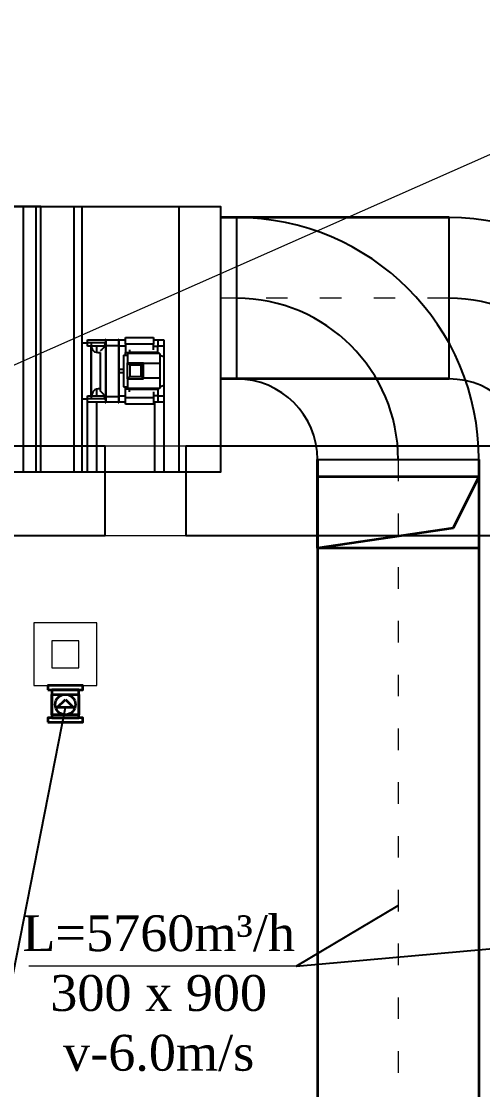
# Model space of a CAD drawing. Header units: inches. Extents: x 23 to 100097, y 11 to 104145.
# Drawn here: x 46317 to 48888, y 30382 to 36342 of the extents above; entities that cross this region are included whole.
import ezdxf

# ---------------------------------------------------------------- set-up
doc = ezdxf.new("R2010")
doc.units = ezdxf.units.IN
doc.header["$MEASUREMENT"] = 0
doc.linetypes.add('ACAD_ISO03W100', pattern=[30, 12, -18])
for name, color, linetype, lineweight in [('Divar', 7, 'Continuous', 25), ('ol4uler', 7, 'Continuous', 15), ('SL3', 10, 'Continuous', 20)]:
    doc.layers.add(name, color=color, linetype=linetype, lineweight=lineweight)
for name, color, linetype in [('SYSTEMAIR1', 7, 'Continuous'), ('TEKST', 7, 'Continuous'), ('VRV MUSA', 5, 'Continuous')]:
    doc.layers.add(name, color=color, linetype=linetype)
doc.styles.add('Times Latin', font='')
doc.styles.get('Times Latin').set_extended_font_data('Times Latin')

# ---------------------------------------------------------------- blocks, each defined once
blk = doc.blocks.new('adadadadad')
blk.add_lwpolyline([(167725, -85512.5), (167725, -84030.5), (165343, -84030.5)])
at = {"layer": 'Divar'}
blk.add_lwpolyline([(165343, -85512.5), (165343, -84030.5), (168725, -84030.5), (168725, -85512.5)], close=True, dxfattribs=at)
at = {"layer": 'SYSTEMAIR1', "linetype": 'Continuous'}
for p, q in [((167628.2, -85512.5, 0), (167628.2, -84030.5, 0)), ((167628.2, -85512.5, 0), (167628.2, -84030.5, 0)), ((167697.5, -84030.5, 0), (167697.5, -85512.5, 0)), ((167697.5, -84030.5, 0), (167697.5, -85512.5, 0)), ((167725.1, -85512.5, 0), (167725.1, -84066)), ((167725.1, -85512.5, 0), (167725.1, -84066)), ((167984.9, -84809.4, 0), (167984.9, -84773.8, 0)), ((168004.8, -84791.6, 0), (168004.8, -84791.6, 0)), ((168004.8, -84791.6, 0), (168004.8, -84791.8, 0)), ((168004.8, -84791.8, 0), (168004.8, -84792, 0)), ((168004.8, -84792, 0), (168004.8, -84792.4, 0)), ((168004.8, -84792.4, 0), (168004.8, -84792.8, 0)), ((168004.8, -84792.8, 0), (168004.8, -84793.4, 0)), ((168004.8, -84793.4, 0), (168004.8, -84794, 0)), ((168004.8, -84794, 0), (168004.8, -84794.7, 0)), ((168004.8, -84794.7, 0), (168004.8, -84795.5, 0)), ((168004.8, -84795.5, 0), (168004.8, -84796.3, 0)), ((168004.8, -84796.3, 0), (168004.8, -84797.3, 0)), ((168004.8, -84797.3, 0), (168004.8, -84798.2, 0)), ((168004.8, -84798.2, 0), (168004.8, -84799.3, 0)), ((168004.8, -84799.3, 0), (168004.8, -84800.4, 0)), ((168004.8, -84800.4, 0), (168004.8, -84801.5, 0)), ((168004.8, -84801.5, 0), (168004.8, -84802.6, 0)), ((168084.7, -84770.2, 0), (168084.7, -84770.9, 0)), ((168084.7, -84770.9, 0), (168084.7, -84773, 0)), ((168084.7, -84773, 0), (168084.7, -84776.3, 0)), ((168084.7, -84776.3, 0), (168084.7, -84781, 0)), ((168084.7, -84781, 0), (168084.7, -84786.9, 0)), ((168084.7, -84786.9, 0), (168084.7, -84794.1, 0)), ((168084.7, -84794.1, 0), (168084.7, -84802.4, 0)), ((168087.4, -84770.2, 0), (168087.4, -84770.9, 0)), ((168087.4, -84770.9, 0), (168087.4, -84773, 0)), ((168087.4, -84773, 0), (168087.4, -84776.3, 0)), ((168087.4, -84776.3, 0), (168087.4, -84781, 0)), ((168087.4, -84781, 0), (168087.4, -84786.9, 0)), ((168087.4, -84786.9, 0), (168087.4, -84794.1, 0)), ((168087.4, -84794.1, 0), (168087.4, -84802.4, 0)), ((168157, -84770.2, 0), (168157, -84770.9, 0)), ((168157, -84770.9, 0), (168157, -84773, 0)), ((168157, -84773, 0), (168157, -84776.3, 0)), ((168157, -84776.3, 0), (168157, -84781, 0)), ((168157, -84781, 0), (168157, -84786.9, 0)), ((168157, -84786.9, 0), (168157, -84794.1, 0)), ((168157, -84794.1, 0), (168157, -84802.4, 0)), ((168159.6, -84770.2, 0), (168159.6, -84770.9, 0)), ((168159.6, -84770.9, 0), (168159.6, -84773, 0)), ((168159.6, -84773, 0), (168159.6, -84776.3, 0)), ((168159.6, -84776.3, 0), (168159.6, -84781, 0)), ((168159.6, -84781, 0), (168159.6, -84786.9, 0)), ((168159.6, -84786.9, 0), (168159.6, -84794.1, 0)), ((168159.6, -84794.1, 0), (168159.6, -84802.4, 0)), ((168195.9, -84761.8, 0), (168353.2, -84761.8, 0)), ((168195.9, -84799.1, 0), (168195.9, -84761.8, 0)), ((168353.2, -84799.1, 0), (168195.9, -84799.1, 0)), ((168353.2, -84761.8, 0), (168353.2, -84799.1, 0)), ((168353.2, -84773.8, 0), (168375.7, -84773.8, 0)), ((168375.7, -84773.8, 0), (168409.4, -84773.8, 0)), ((168375.7, -84773.8, 0), (168375.7, -84811.1, 0)), ((168409.4, -84773.8, 0), (168409.4, -84809.4, 0)), ((168004.8, -84809.4, 0), (167984.9, -84809.4, 0)), ((168004.8, -84802.6, 0), (168004.8, -84803.8, 0)), ((168004.8, -84803.8, 0), (168004.8, -84804.9, 0)), ((168004.8, -84806.3, 0), (168004.8, -84805.8, 0)), ((168004.8, -84808, 0), (168004.8, -84806.3, 0)), ((168004.8, -84810.7, 0), (168004.8, -84808, 0)), ((168004.8, -84814.4, 0), (168004.8, -84810.7, 0)), ((168004.8, -84819.1, 0), (168004.8, -84814.4, 0)), ((168004.8, -84824.9, 0), (168004.8, -84819.1, 0)), ((168004.8, -84831.5, 0), (168004.8, -84824.9, 0)), ((168004.8, -84839.1, 0), (168004.8, -84831.5, 0)), ((168004.8, -84847.5, 0), (168004.8, -84839.1, 0)), ((168004.8, -84856.6, 0), (168004.8, -84847.5, 0)), ((168004.8, -84866.5, 0), (168004.8, -84856.6, 0)), ((168084.7, -84802.4, 0), (168084.7, -84811.8, 0)), ((168084.7, -84811.8, 0), (168084.7, -84822.3, 0)), ((168084.7, -84822.3, 0), (168084.7, -84833.8, 0)), ((168084.7, -84833.8, 0), (168084.7, -84846.1, 0)), ((168084.7, -84846.1, 0), (168084.7, -84859.1, 0)), ((168084.7, -84859.1, 0), (168084.7, -84872.9, 0)), ((168087.4, -84802.4, 0), (168087.4, -84811.8, 0)), ((168087.4, -84805.8, 0), (168087.4, -84806.3, 0)), ((168087.4, -84806.3, 0), (168087.4, -84808, 0)), ((168087.4, -84808, 0), (168087.4, -84810.7, 0)), ((168087.4, -84810.7, 0), (168087.4, -84814.4, 0)), ((168087.4, -84811.8, 0), (168087.4, -84822.3, 0)), ((168087.4, -84814.4, 0), (168087.4, -84819.1, 0)), ((168087.4, -84819.1, 0), (168087.4, -84824.9, 0)), ((168087.4, -84822.3, 0), (168087.4, -84833.8, 0)), ((168087.4, -84824.9, 0), (168087.4, -84831.5, 0)), ((168087.4, -84831.5, 0), (168087.4, -84839.1, 0)), ((168087.4, -84833.8, 0), (168087.4, -84846.1, 0)), ((168087.4, -84839.1, 0), (168087.4, -84847.5, 0)), ((168087.4, -84846.1, 0), (168087.4, -84859.1, 0)), ((168087.4, -84847.5, 0), (168087.4, -84856.6, 0)), ((168087.4, -84856.6, 0), (168087.4, -84866.5, 0)), ((168087.4, -84859.1, 0), (168087.4, -84872.9, 0)), ((168157, -84802.4, 0), (168157, -84811.8, 0)), ((168157, -84805.8, 0), (168157, -84806.3, 0)), ((168157, -84806.3, 0), (168157, -84808, 0)), ((168157, -84808, 0), (168157, -84810.7, 0)), ((168157, -84810.7, 0), (168157, -84814.4, 0)), ((168157, -84811.8, 0), (168157, -84822.3, 0)), ((168157, -84814.4, 0), (168157, -84819.1, 0)), ((168157, -84819.1, 0), (168157, -84824.9, 0)), ((168157, -84822.3, 0), (168157, -84833.8, 0)), ((168157, -84824.9, 0), (168157, -84831.5, 0)), ((168157, -84831.5, 0), (168157, -84839.1, 0)), ((168157, -84833.8, 0), (168157, -84846.1, 0)), ((168157, -84839.1, 0), (168157, -84847.5, 0)), ((168157, -84846.1, 0), (168157, -84859.1, 0)), ((168157, -84847.5, 0), (168157, -84856.6, 0)), ((168157, -84856.6, 0), (168157, -84866.5, 0)), ((168157, -84859.1, 0), (168157, -84872.9, 0)), ((168159.6, -84802.4, 0), (168159.6, -84811.8, 0)), ((168159.6, -84811.8, 0), (168159.6, -84822.3, 0)), ((168159.6, -84822.3, 0), (168159.6, -84833.8, 0)), ((168159.6, -84833.8, 0), (168159.6, -84846.1, 0)), ((168159.6, -84846.1, 0), (168159.6, -84859.1, 0)), ((168159.6, -84859.1, 0), (168159.6, -84872.9, 0)), ((168184.6, -84859.8, 0), (168184.6, -84860.2, 0)), ((168184.6, -84860.2, 0), (168184.6, -84861.2, 0)), ((168184.6, -84861.2, 0), (168184.6, -84862.9, 0)), ((168218.3, -84843.5, 0), (168375.7, -84843.5, 0)), ((168375.7, -84811.1, 0), (168353.2, -84811.1, 0)), ((168409.4, -84809.4, 0), (168375.7, -84809.4, 0)), ((168375.7, -84843.5, 0), (168375.7, -84850.3, 0)), ((168386.9, -84850.3, 0), (168386.9, -84907.5, 0)), ((168004.8, -84876.9, 0), (168004.8, -84866.5, 0)), ((168004.8, -84887.9, 0), (168004.8, -84876.9, 0)), ((168004.8, -84899.4, 0), (168004.8, -84887.9, 0)), ((168004.8, -84911.2, 0), (168004.8, -84899.4, 0)), ((168004.8, -84923.3, 0), (168004.8, -84911.2, 0)), ((168084.7, -84872.9, 0), (168084.7, -84887.2, 0)), ((168084.7, -84887.2, 0), (168084.7, -84902, 0)), ((168084.7, -84902, 0), (168084.7, -84917.2, 0)), ((168084.7, -84917.2, 0), (168084.7, -84932.5, 0)), ((168087.4, -84866.5, 0), (168087.4, -84876.9, 0)), ((168087.4, -84872.9, 0), (168087.4, -84887.2, 0)), ((168087.4, -84876.9, 0), (168087.4, -84887.9, 0)), ((168087.4, -84887.2, 0), (168087.4, -84902, 0)), ((168087.4, -84887.9, 0), (168087.4, -84899.4, 0)), ((168087.4, -84899.4, 0), (168087.4, -84911.2, 0)), ((168087.4, -84902, 0), (168087.4, -84917.2, 0)), ((168087.4, -84911.2, 0), (168087.4, -84923.3, 0)), ((168087.4, -84917.2, 0), (168087.4, -84932.5, 0)), ((168157, -84866.5, 0), (168157, -84876.9, 0)), ((168157, -84872.9, 0), (168157, -84887.2, 0)), ((168157, -84876.9, 0), (168157, -84887.9, 0)), ((168157, -84887.2, 0), (168157, -84902, 0)), ((168157, -84887.9, 0), (168157, -84899.4, 0)), ((168157, -84899.4, 0), (168157, -84911.2, 0)), ((168157, -84902, 0), (168157, -84917.2, 0)), ((168157, -84911.2, 0), (168157, -84923.3, 0)), ((168157, -84917.2, 0), (168157, -84932.5, 0)), ((168159.6, -84872.9, 0), (168159.6, -84887.2, 0)), ((168159.6, -84887.2, 0), (168159.6, -84902, 0)), ((168159.6, -84902, 0), (168159.6, -84917.2, 0)), ((168159.6, -84917.2, 0), (168159.6, -84932.5, 0)), ((168184.6, -84862.9, 0), (168184.6, -84865.2, 0)), ((168184.6, -84865.2, 0), (168184.6, -84868.1, 0)), ((168184.6, -84868.1, 0), (168184.6, -84871.7, 0)), ((168184.6, -84871.7, 0), (168184.6, -84875.8, 0)), ((168184.6, -84875.8, 0), (168184.6, -84880.5, 0)), ((168184.6, -84880.5, 0), (168184.6, -84885.7, 0)), ((168184.6, -84885.7, 0), (168184.6, -84891.3, 0)), ((168184.6, -84891.3, 0), (168184.6, -84897.4, 0)), ((168184.6, -84897.4, 0), (168184.6, -84903.9, 0)), ((168184.6, -84903.9, 0), (168184.6, -84910.8, 0)), ((168184.6, -84910.8, 0), (168184.6, -84917.9, 0)), ((168184.6, -84917.9, 0), (168184.6, -84925.2, 0)), ((168207.1, -84993, 0), (168207.1, -84903.1, 0)), ((168207.1, -84903.1, 0), (168220.4, -84916.4, 0)), ((168220.4, -84916.4, 0), (168220.4, -84979.7, 0)), ((168283.7, -84916.4, 0), (168220.4, -84916.4, 0)), ((168220.4, -84916.4, 0), (168220.4, -84979.7, 0)), ((168297, -84903.1, 0), (168283.7, -84916.4, 0)), ((168283.7, -84916.4, 0), (168283.7, -84979.7, 0)), ((168283.7, -84979.7, 0), (168283.7, -84916.4, 0)), ((168297, -84993, 0), (168297, -84903.1, 0)), ((168386.9, -84907.5, 0), (168386.9, -84988.5, 0)), ((168409.4, -84868.4, 0), (168409.4, -84868.7, 0)), ((168409.4, -84868.7, 0), (168409.4, -84869.6, 0)), ((168409.4, -84869.6, 0), (168409.4, -84871.1, 0)), ((168409.4, -84871.1, 0), (168409.4, -84873.2, 0)), ((168409.4, -84873.2, 0), (168409.4, -84875.8, 0)), ((168409.4, -84875.8, 0), (168409.4, -84879, 0)), ((168409.4, -84879, 0), (168409.4, -84882.8, 0)), ((168409.4, -84882.8, 0), (168409.4, -84887, 0)), ((168409.4, -84887, 0), (168409.4, -84891.7, 0)), ((168409.4, -84891.7, 0), (168409.4, -84896.8, 0)), ((168409.4, -84896.8, 0), (168409.4, -84902.3, 0)), ((168409.4, -84902.3, 0), (168409.4, -84908.2, 0)), ((168409.4, -84908.2, 0), (168409.4, -84914.4, 0)), ((168409.4, -84914.4, 0), (168409.4, -84920.8, 0)), ((168409.4, -84920.8, 0), (168409.4, -84927.4, 0)), ((168004.8, -84935.6, 0), (168004.8, -84923.3, 0)), ((168004.8, -84948, 0), (168004.8, -84935.6, 0)), ((168004.8, -84960.4, 0), (168004.8, -84948, 0)), ((168004.8, -84972.7, 0), (168004.8, -84960.4, 0)), ((168004.8, -84984.8, 0), (168004.8, -84972.7, 0)), ((168084.7, -84932.5, 0), (168084.7, -84948, 0)), ((168084.7, -84948, 0), (168084.7, -84963.5, 0)), ((168084.7, -84963.5, 0), (168084.7, -84978.9, 0)), ((168084.7, -84978.9, 0), (168084.7, -84994, 0)), ((168087.4, -84923.3, 0), (168087.4, -84935.6, 0)), ((168087.4, -84932.5, 0), (168087.4, -84948, 0)), ((168087.4, -84935.6, 0), (168087.4, -84948, 0)), ((168087.4, -84948, 0), (168087.4, -84960.4, 0)), ((168087.4, -84948, 0), (168087.4, -84963.5, 0)), ((168087.4, -84960.4, 0), (168087.4, -84972.7, 0)), ((168087.4, -84963.5, 0), (168087.4, -84978.9, 0)), ((168087.4, -84972.7, 0), (168087.4, -84984.8, 0)), ((168087.4, -84978.9, 0), (168087.4, -84994, 0)), ((168157, -84923.3, 0), (168157, -84935.6, 0)), ((168157, -84932.5, 0), (168157, -84948, 0)), ((168157, -84935.6, 0), (168157, -84948, 0)), ((168157, -84948, 0), (168157, -84963.5, 0)), ((168157, -84948, 0), (168157, -84960.4, 0)), ((168157, -84960.4, 0), (168157, -84972.7, 0)), ((168157, -84963.5, 0), (168157, -84978.9, 0)), ((168157, -84972.7, 0), (168157, -84984.8, 0)), ((168157, -84978.9, 0), (168157, -84994, 0)), ((168159.6, -84932.5, 0), (168159.6, -84948, 0)), ((168159.6, -84939.2, 0), (168159.6, -84939.2, 0)), ((168159.6, -84939.2, 0), (168159.6, -84939.3, 0)), ((168159.6, -84939.3, 0), (168159.6, -84939.5, 0)), ((168159.6, -84939.5, 0), (168159.6, -84939.7, 0)), ((168159.6, -84939.7, 0), (168159.6, -84940, 0)), ((168159.6, -84940, 0), (168159.6, -84940.4, 0)), ((168159.6, -84940.4, 0), (168159.6, -84940.8, 0)), ((168159.6, -84940.8, 0), (168159.6, -84941.3, 0)), ((168159.6, -84941.3, 0), (168159.6, -84941.8, 0)), ((168159.6, -84941.8, 0), (168159.6, -84942.4, 0)), ((168159.6, -84942.4, 0), (168159.6, -84943, 0)), ((168159.6, -84943, 0), (168159.6, -84943.6, 0)), ((168159.6, -84943.6, 0), (168159.6, -84944.3, 0)), ((168159.6, -84944.3, 0), (168159.6, -84945, 0)), ((168159.6, -84945, 0), (168159.6, -84945.7, 0)), ((168159.6, -84945.7, 0), (168159.6, -84946.5, 0)), ((168159.6, -84946.5, 0), (168159.6, -84947.3, 0)), ((168159.6, -84947.3, 0), (168159.6, -84948, 0)), ((168159.6, -84948, 0), (168159.6, -84948.8, 0)), ((168159.6, -84948, 0), (168159.6, -84963.5, 0)), ((168159.6, -84948.8, 0), (168159.6, -84949.6, 0)), ((168159.6, -84949.6, 0), (168159.6, -84950.3, 0)), ((168159.6, -84950.3, 0), (168159.6, -84951, 0)), ((168159.6, -84951, 0), (168159.6, -84951.8, 0)), ((168159.6, -84951.8, 0), (168159.6, -84952.4, 0)), ((168159.6, -84952.4, 0), (168159.6, -84953.1, 0)), ((168159.6, -84953.1, 0), (168159.6, -84953.7, 0)), ((168159.6, -84953.7, 0), (168159.6, -84954.3, 0)), ((168159.6, -84954.3, 0), (168159.6, -84954.8, 0)), ((168159.6, -84954.8, 0), (168159.6, -84955.2, 0)), ((168159.6, -84955.2, 0), (168159.6, -84955.7, 0)), ((168159.6, -84955.7, 0), (168159.6, -84956, 0)), ((168159.6, -84956, 0), (168159.6, -84956.3, 0)), ((168159.6, -84956.3, 0), (168159.6, -84956.5, 0)), ((168159.6, -84956.5, 0), (168159.6, -84956.7, 0)), ((168159.6, -84956.7, 0), (168159.6, -84956.8, 0)), ((168159.6, -84956.8, 0), (168159.6, -84956.8, 0)), ((168159.6, -84963.5, 0), (168159.6, -84978.9, 0)), ((168159.6, -84978.9, 0), (168159.6, -84994, 0)), ((168184.6, -84925.2, 0), (168184.6, -84932.7, 0)), ((168184.6, -84932.7, 0), (168184.6, -84940.3, 0)), ((168184.6, -84939.2, 0), (168184.6, -84939.2, 0)), ((168184.6, -84939.2, 0), (168184.6, -84939.3, 0)), ((168184.6, -84939.3, 0), (168184.6, -84939.5, 0)), ((168184.6, -84939.5, 0), (168184.6, -84939.7, 0)), ((168184.6, -84939.7, 0), (168184.6, -84940, 0)), ((168184.6, -84940, 0), (168184.6, -84940.4, 0)), ((168184.6, -84940.3, 0), (168184.6, -84948, 0)), ((168184.6, -84940.4, 0), (168184.6, -84940.8, 0)), ((168184.6, -84940.8, 0), (168184.6, -84941.3, 0)), ((168184.6, -84941.3, 0), (168184.6, -84941.8, 0)), ((168184.6, -84941.8, 0), (168184.6, -84942.4, 0)), ((168184.6, -84942.4, 0), (168184.6, -84943, 0)), ((168184.6, -84943, 0), (168184.6, -84943.6, 0)), ((168184.6, -84943.6, 0), (168184.6, -84944.3, 0)), ((168184.6, -84944.3, 0), (168184.6, -84945, 0)), ((168184.6, -84945, 0), (168184.6, -84945.7, 0)), ((168184.6, -84945.7, 0), (168184.6, -84946.5, 0)), ((168184.6, -84946.5, 0), (168184.6, -84947.3, 0)), ((168184.6, -84947.3, 0), (168184.6, -84948, 0)), ((168184.6, -84948, 0), (168184.6, -84955.7, 0)), ((168184.6, -84948, 0), (168184.6, -84948.8, 0)), ((168184.6, -84948.8, 0), (168184.6, -84949.6, 0)), ((168184.6, -84949.6, 0), (168184.6, -84950.3, 0)), ((168184.6, -84950.3, 0), (168184.6, -84951, 0)), ((168184.6, -84951, 0), (168184.6, -84951.8, 0)), ((168184.6, -84951.8, 0), (168184.6, -84952.4, 0)), ((168184.6, -84952.4, 0), (168184.6, -84953.1, 0)), ((168184.6, -84953.1, 0), (168184.6, -84953.7, 0)), ((168184.6, -84953.7, 0), (168184.6, -84954.3, 0)), ((168184.6, -84954.3, 0), (168184.6, -84954.8, 0)), ((168184.6, -84954.8, 0), (168184.6, -84955.2, 0)), ((168184.6, -84955.2, 0), (168184.6, -84955.7, 0)), ((168184.6, -84955.7, 0), (168184.6, -84963.3, 0)), ((168184.6, -84955.7, 0), (168184.6, -84956, 0)), ((168184.6, -84956, 0), (168184.6, -84956.3, 0)), ((168184.6, -84956.3, 0), (168184.6, -84956.5, 0)), ((168184.6, -84956.5, 0), (168184.6, -84956.7, 0)), ((168184.6, -84956.7, 0), (168184.6, -84956.8, 0)), ((168184.6, -84956.8, 0), (168184.6, -84956.8, 0)), ((168184.6, -84963.3, 0), (168184.6, -84970.8, 0)), ((168184.6, -84970.8, 0), (168184.6, -84978.2, 0)), ((168184.6, -84978.2, 0), (168184.6, -84985.3, 0)), ((168220.4, -84979.7, 0), (168207.1, -84993, 0)), ((168220.4, -84979.7, 0), (168283.7, -84979.7, 0)), ((168283.7, -84979.7, 0), (168297, -84993, 0)), ((168409.4, -84927.4, 0), (168409.4, -84934.2, 0)), ((168409.4, -84934.2, 0), (168409.4, -84941.1, 0)), ((168409.4, -84941.1, 0), (168409.4, -84948, 0)), ((168409.4, -84948, 0), (168409.4, -84955, 0)), ((168409.4, -84955, 0), (168409.4, -84961.9, 0)), ((168409.4, -84961.9, 0), (168409.4, -84968.6, 0)), ((168409.4, -84968.6, 0), (168409.4, -84975.3, 0)), ((168409.4, -84975.3, 0), (168409.4, -84981.7, 0)), ((168004.8, -84996.7, 0), (168004.8, -84984.8, 0)), ((168004.8, -85008.1, 0), (168004.8, -84996.7, 0)), ((168004.8, -85019.1, 0), (168004.8, -85008.1, 0)), ((168004.8, -85029.6, 0), (168004.8, -85019.1, 0)), ((168004.8, -85039.4, 0), (168004.8, -85029.6, 0)), ((168004.8, -85048.6, 0), (168004.8, -85039.4, 0)), ((168084.7, -84994, 0), (168084.7, -85008.8, 0)), ((168084.7, -85008.8, 0), (168084.7, -85023.2, 0)), ((168084.7, -85023.2, 0), (168084.7, -85036.9, 0)), ((168084.7, -85036.9, 0), (168084.7, -85050, 0)), ((168087.4, -84984.8, 0), (168087.4, -84996.7, 0)), ((168087.4, -84994, 0), (168087.4, -85008.8, 0)), ((168087.4, -84996.7, 0), (168087.4, -85008.1, 0)), ((168087.4, -85008.1, 0), (168087.4, -85019.1, 0)), ((168087.4, -85008.8, 0), (168087.4, -85023.2, 0)), ((168087.4, -85019.1, 0), (168087.4, -85029.6, 0)), ((168087.4, -85023.2, 0), (168087.4, -85036.9, 0)), ((168087.4, -85029.6, 0), (168087.4, -85039.4, 0)), ((168087.4, -85036.9, 0), (168087.4, -85050, 0)), ((168087.4, -85039.4, 0), (168087.4, -85048.6, 0)), ((168157, -84984.8, 0), (168157, -84996.7, 0)), ((168157, -84994, 0), (168157, -85008.8, 0)), ((168157, -84996.7, 0), (168157, -85008.1, 0)), ((168157, -85008.1, 0), (168157, -85019.1, 0)), ((168157, -85008.8, 0), (168157, -85023.2, 0)), ((168157, -85019.1, 0), (168157, -85029.6, 0)), ((168157, -85023.2, 0), (168157, -85036.9, 0)), ((168157, -85029.6, 0), (168157, -85039.4, 0)), ((168157, -85036.9, 0), (168157, -85050, 0)), ((168157, -85039.4, 0), (168157, -85048.6, 0)), ((168159.6, -84994, 0), (168159.6, -85008.8, 0)), ((168159.6, -85008.8, 0), (168159.6, -85023.2, 0)), ((168159.6, -85023.2, 0), (168159.6, -85036.9, 0)), ((168159.6, -85036.9, 0), (168159.6, -85050, 0)), ((168184.6, -84985.3, 0), (168184.6, -84992.1, 0)), ((168184.6, -84992.1, 0), (168184.6, -84998.6, 0)), ((168184.6, -84998.6, 0), (168184.6, -85004.7, 0)), ((168184.6, -85004.7, 0), (168184.6, -85010.4, 0)), ((168184.6, -85010.4, 0), (168184.6, -85015.6, 0)), ((168184.6, -85015.6, 0), (168184.6, -85020.3, 0)), ((168184.6, -85020.3, 0), (168184.6, -85024.4, 0)), ((168184.6, -85024.4, 0), (168184.6, -85027.9, 0)), ((168184.6, -85027.9, 0), (168184.6, -85030.9, 0)), ((168184.6, -85030.9, 0), (168184.6, -85033.2, 0)), ((168184.6, -85033.2, 0), (168184.6, -85034.9, 0)), ((168184.6, -85034.9, 0), (168184.6, -85035.9, 0)), ((168184.6, -85035.9, 0), (168184.6, -85036.2, 0)), ((168195.9, -85050.4, 0), (168195.9, -85036.2, 0)), ((168235.7, -84993.1, 0), (168235.7, -84993.1, 0)), ((168235.7, -84993.1, 0), (168235.8, -84993.1, 0)), ((168235.8, -84993.1, 0), (168236, -84993.1, 0)), ((168236, -84993.1, 0), (168236.2, -84993.1, 0)), ((168236.2, -84993.1, 0), (168236.4, -84993.1, 0)), ((168236.4, -84993.1, 0), (168236.8, -84993.1, 0)), ((168236.8, -84993.1, 0), (168237.1, -84993.1, 0)), ((168237.1, -84993.1, 0), (168237.6, -84993.1, 0)), ((168237.6, -84993.1, 0), (168238, -84993.1, 0)), ((168238, -84993.1, 0), (168238.5, -84993.1, 0)), ((168238.5, -84993.1, 0), (168239.1, -84993.1, 0)), ((168239.1, -84993.1, 0), (168239.7, -84993.1, 0)), ((168239.7, -84993.1, 0), (168240.3, -84993.1, 0)), ((168240.3, -84993.1, 0), (168240.9, -84993.1, 0)), ((168240.9, -84993.1, 0), (168241.6, -84993.1, 0)), ((168241.6, -84993.1, 0), (168242.3, -84993.1, 0)), ((168242.3, -84993.1, 0), (168243, -84993.1, 0)), ((168243, -84993.1, 0), (168243.7, -84993.1, 0)), ((168243.7, -84993.1, 0), (168244.4, -84993.1, 0)), ((168244.4, -84993.1, 0), (168245.1, -84993.1, 0)), ((168245.1, -84993.1, 0), (168245.8, -84993.1, 0)), ((168245.8, -84993.1, 0), (168246.4, -84993.1, 0)), ((168246.4, -84993.1, 0), (168247.1, -84993.1, 0)), ((168247.1, -84993.1, 0), (168247.7, -84993.1, 0)), ((168247.7, -84993.1, 0), (168248.3, -84993.1, 0)), ((168248.3, -84993.1, 0), (168248.8, -84993.1, 0)), ((168248.8, -84993.1, 0), (168249.3, -84993.1, 0)), ((168249.3, -84993.1, 0), (168249.8, -84993.1, 0)), ((168249.8, -84993.1, 0), (168250.2, -84993.1, 0)), ((168250.2, -84993.1, 0), (168250.6, -84993.1, 0)), ((168250.6, -84993.1, 0), (168250.9, -84993.1, 0)), ((168250.9, -84993.1, 0), (168251.2, -84993.1, 0)), ((168251.2, -84993.1, 0), (168251.4, -84993.1, 0)), ((168251.4, -84993.1, 0), (168251.6, -84993.1, 0)), ((168251.6, -84993.1, 0), (168251.7, -84993.1, 0)), ((168251.7, -84993.1, 0), (168251.7, -84993.1, 0)), ((168255.2, -84993.1, 0), (168255.3, -84993.1, 0)), ((168255.3, -84993.1, 0), (168255.4, -84993.1, 0)), ((168255.4, -84993.1, 0), (168255.6, -84993.1, 0)), ((168255.6, -84993.1, 0), (168255.9, -84993.1, 0)), ((168255.9, -84993.1, 0), (168256.2, -84993.1, 0)), ((168256.2, -84993.1, 0), (168256.7, -84993.1, 0)), ((168256.7, -84993.1, 0), (168257.2, -84993.1, 0)), ((168257.2, -84993.1, 0), (168257.7, -84993.1, 0)), ((168257.7, -84993.1, 0), (168258.4, -84993.1, 0)), ((168258.4, -84993.1, 0), (168259.1, -84993.1, 0)), ((168259.1, -84993.1, 0), (168259.8, -84993.1, 0)), ((168259.8, -84993.1, 0), (168260.6, -84993.1, 0)), ((168260.6, -84993.1, 0), (168261.4, -84993.1, 0)), ((168261.4, -84993.1, 0), (168262.3, -84993.1, 0)), ((168262.3, -84993.1, 0), (168263.1, -84993.1, 0)), ((168263.1, -84993.1, 0), (168264.1, -84993.1, 0)), ((168264.1, -84993.1, 0), (168265, -84993.1, 0)), ((168265, -84993.1, 0), (168265.9, -84993.1, 0)), ((168265.9, -84993.1, 0), (168266.8, -84993.1, 0)), ((168266.8, -84993.1, 0), (168267.8, -84993.1, 0)), ((168267.8, -84993.1, 0), (168268.7, -84993.1, 0)), ((168268.7, -84993.1, 0), (168269.6, -84993.1, 0)), ((168269.6, -84993.1, 0), (168270.4, -84993.1, 0)), ((168270.4, -84993.1, 0), (168271.2, -84993.1, 0)), ((168271.2, -84993.1, 0), (168272, -84993.1, 0)), ((168272, -84993.1, 0), (168272.8, -84993.1, 0)), ((168272.8, -84993.1, 0), (168273.4, -84993.1, 0)), ((168273.4, -84993.1, 0), (168274.1, -84993.1, 0)), ((168274.1, -84993.1, 0), (168274.6, -84993.1, 0)), ((168274.6, -84993.1, 0), (168275.1, -84993.1, 0)), ((168275.1, -84993.1, 0), (168275.6, -84993.1, 0)), ((168275.6, -84993.1, 0), (168275.9, -84993.1, 0)), ((168275.9, -84993.1, 0), (168276.2, -84993.1, 0)), ((168276.2, -84993.1, 0), (168276.4, -84993.1, 0)), ((168276.4, -84993.1, 0), (168276.5, -84993.1, 0)), ((168276.5, -84993.1, 0), (168276.6, -84993.1, 0)), ((168386.9, -84988.5, 0), (168386.9, -85045.8, 0)), ((168409.4, -84981.7, 0), (168409.4, -84987.8, 0)), ((168409.4, -84987.8, 0), (168409.4, -84993.7, 0)), ((168409.4, -84993.7, 0), (168409.4, -84999.2, 0)), ((168409.4, -84999.2, 0), (168409.4, -85004.3, 0)), ((168409.4, -85004.3, 0), (168409.4, -85009, 0)), ((168409.4, -85009, 0), (168409.4, -85013.3, 0)), ((168409.4, -85013.3, 0), (168409.4, -85017, 0)), ((168409.4, -85017, 0), (168409.4, -85020.2, 0)), ((168409.4, -85020.2, 0), (168409.4, -85022.9, 0)), ((168409.4, -85022.9, 0), (168409.4, -85025, 0)), ((168409.4, -85025, 0), (168409.4, -85026.5, 0)), ((168409.4, -85026.5, 0), (168409.4, -85027.4, 0)), ((168409.4, -85027.4, 0), (168409.4, -85027.7, 0)), ((167984.9, -85122.2, 0), (167984.9, -85086.7, 0)), ((168004.8, -85057, 0), (168004.8, -85048.6, 0)), ((168004.8, -85064.5, 0), (168004.8, -85057, 0)), ((168004.8, -85071.2, 0), (168004.8, -85064.5, 0)), ((168004.8, -85076.9, 0), (168004.8, -85071.2, 0)), ((168004.8, -85081.7, 0), (168004.8, -85076.9, 0)), ((168004.8, -85085.4, 0), (168004.8, -85081.7, 0)), ((168004.8, -85088.1, 0), (168004.8, -85085.4, 0)), ((168004.8, -85089.7, 0), (168004.8, -85088.1, 0)), ((168004.8, -85090.2, 0), (168004.8, -85089.7, 0)), ((168004.8, -85091.1, 0), (168004.8, -85092.3, 0)), ((168004.8, -85092.3, 0), (168004.8, -85093.5, 0)), ((168004.8, -85093.5, 0), (168004.8, -85094.6, 0)), ((168004.8, -85094.6, 0), (168004.8, -85095.7, 0)), ((168004.8, -85095.7, 0), (168004.8, -85096.8, 0)), ((168004.8, -85096.8, 0), (168004.8, -85097.8, 0)), ((168004.8, -85097.8, 0), (168004.8, -85098.8, 0)), ((168004.8, -85098.8, 0), (168004.8, -85099.7, 0)), ((168004.8, -85099.7, 0), (168004.8, -85100.6, 0)), ((168084.7, -85050, 0), (168084.7, -85062.3, 0)), ((168084.7, -85062.3, 0), (168084.7, -85073.7, 0)), ((168084.7, -85073.7, 0), (168084.7, -85084.2, 0)), ((168084.7, -85084.2, 0), (168084.7, -85093.7, 0)), ((168084.7, -85093.7, 0), (168084.7, -85102, 0)), ((168087.4, -85048.6, 0), (168087.4, -85057, 0)), ((168087.4, -85050, 0), (168087.4, -85062.3, 0)), ((168087.4, -85057, 0), (168087.4, -85064.5, 0)), ((168087.4, -85062.3, 0), (168087.4, -85073.7, 0)), ((168087.4, -85064.5, 0), (168087.4, -85071.2, 0)), ((168087.4, -85071.2, 0), (168087.4, -85076.9, 0)), ((168087.4, -85073.7, 0), (168087.4, -85084.2, 0)), ((168087.4, -85076.9, 0), (168087.4, -85081.7, 0)), ((168087.4, -85081.7, 0), (168087.4, -85085.4, 0)), ((168087.4, -85084.2, 0), (168087.4, -85093.7, 0)), ((168087.4, -85085.4, 0), (168087.4, -85088.1, 0)), ((168087.4, -85088.1, 0), (168087.4, -85089.7, 0)), ((168087.4, -85089.7, 0), (168087.4, -85090.2, 0)), ((168087.4, -85093.7, 0), (168087.4, -85102, 0)), ((168157, -85048.6, 0), (168157, -85057, 0)), ((168157, -85050, 0), (168157, -85062.3, 0)), ((168157, -85057, 0), (168157, -85064.5, 0)), ((168157, -85062.3, 0), (168157, -85073.7, 0)), ((168157, -85064.5, 0), (168157, -85071.2, 0)), ((168157, -85071.2, 0), (168157, -85076.9, 0)), ((168157, -85073.7, 0), (168157, -85084.2, 0)), ((168157, -85076.9, 0), (168157, -85081.7, 0)), ((168157, -85081.7, 0), (168157, -85085.4, 0)), ((168157, -85084.2, 0), (168157, -85093.7, 0)), ((168157, -85085.4, 0), (168157, -85088.1, 0)), ((168157, -85088.1, 0), (168157, -85089.7, 0)), ((168157, -85089.7, 0), (168157, -85090.2, 0)), ((168157, -85093.7, 0), (168157, -85102, 0)), ((168159.6, -85050, 0), (168159.6, -85062.3, 0)), ((168159.6, -85062.3, 0), (168159.6, -85073.7, 0)), ((168159.6, -85073.7, 0), (168159.6, -85084.2, 0)), ((168159.6, -85084.2, 0), (168159.6, -85093.7, 0)), ((168159.6, -85093.7, 0), (168159.6, -85102, 0)), ((168218.3, -85050.4, 0), (168195.9, -85050.4, 0)), ((168195.9, -85096.9, 0), (168353.2, -85096.9, 0)), ((168195.9, -85134.2, 0), (168195.9, -85096.9, 0)), ((168218.3, -85052.6, 0), (168218.3, -85045.8, 0)), ((168375.7, -85052.6, 0), (168218.3, -85052.6, 0)), ((168353.2, -85084.9, 0), (168375.7, -85084.9, 0)), ((168353.2, -85096.9, 0), (168353.2, -85134.2, 0)), ((168375.7, -85045.8, 0), (168375.7, -85052.6, 0)), ((168375.7, -85084.9, 0), (168375.7, -85122.2, 0)), ((168375.7, -85086.7, 0), (168409.4, -85086.7, 0)), ((168409.4, -85086.7, 0), (168409.4, -85122.2, 0)), ((168084.7, -85122.2, 0), (167984.9, -85122.2, 0)), ((168004.8, -85100.6, 0), (168004.8, -85101.3, 0)), ((168004.8, -85101.3, 0), (168004.8, -85102.1, 0)), ((168004.8, -85102.1, 0), (168004.8, -85102.7, 0)), ((168004.8, -85102.7, 0), (168004.8, -85103.2, 0)), ((168004.8, -85103.2, 0), (168004.8, -85103.7, 0)), ((168004.8, -85103.7, 0), (168004.8, -85104, 0)), ((168004.8, -85104, 0), (168004.8, -85104.3, 0)), ((168004.8, -85104.3, 0), (168004.8, -85104.4, 0)), ((168004.8, -85104.4, 0), (168004.8, -85104.5, 0)), ((168084.7, -85102, 0), (168084.7, -85109.1, 0)), ((168084.7, -85109.1, 0), (168084.7, -85115.1, 0)), ((168084.7, -85115.1, 0), (168084.7, -85119.7, 0)), ((168084.7, -85119.7, 0), (168084.7, -85123.1, 0)), ((168084.7, -85123.1, 0), (168084.7, -85125.1, 0)), ((168084.7, -85125.1, 0), (168084.7, -85125.8, 0)), ((168087.4, -85102, 0), (168087.4, -85109.1, 0)), ((168087.4, -85109.1, 0), (168087.4, -85115.1, 0)), ((168087.4, -85115.1, 0), (168087.4, -85119.7, 0)), ((168087.4, -85119.7, 0), (168087.4, -85123.1, 0)), ((168087.4, -85123.1, 0), (168087.4, -85125.1, 0)), ((168087.4, -85125.1, 0), (168087.4, -85125.8, 0)), ((168157, -85102, 0), (168157, -85109.1, 0)), ((168157, -85109.1, 0), (168157, -85115.1, 0)), ((168157, -85115.1, 0), (168157, -85119.7, 0)), ((168157, -85119.7, 0), (168157, -85123.1, 0)), ((168157, -85123.1, 0), (168157, -85125.1, 0)), ((168157, -85125.1, 0), (168157, -85125.8, 0)), ((168159.6, -85102, 0), (168159.6, -85109.1, 0)), ((168159.6, -85109.1, 0), (168159.6, -85115.1, 0)), ((168159.6, -85115.1, 0), (168159.6, -85119.7, 0)), ((168159.6, -85119.7, 0), (168159.6, -85123.1, 0)), ((168159.6, -85123.1, 0), (168159.6, -85125.1, 0)), ((168159.6, -85125.1, 0), (168159.6, -85125.8, 0)), ((168353.2, -85134.2, 0), (168195.9, -85134.2, 0)), ((168375.7, -85122.2, 0), (168353.2, -85122.2, 0)), ((168409.4, -85122.2, 0), (168375.7, -85122.2, 0))]:
    blk.add_line(p, q, dxfattribs=at)
at = {"layer": 'SYSTEMAIR1', "linetype": 'Continuous', "extrusion": (-5.4881e-11, -1.98872e-05, 1)}
for p, q in [((167909.9, -85512.5, 0), (167909.9, -84030.5, 0)), ((167954.8, -85512.5, 0), (167954.8, -84030.5, 0)), ((168493.9, -84030.5, 0), (168493.9, -85512.5, 0))]:
    blk.add_line(p, q, dxfattribs=at)
at = {"layer": 'SYSTEMAIR1', "linetype": 'Continuous', "extrusion": (-5.4881e-11, 1.98872e-05, 1)}
for p, q in [((167954.8, -84791.6, 0), (167984.8, -84791.6, 0)), ((167984.9, -84773.8, 0), (168084.7, -84773.8, 0)), ((168011.6, -84791.6, 0), (167984.9, -84791.6, 0)), ((168083.5, -84791.6, 0), (168011.6, -84791.6, 0)), ((168084.7, -84788, 0), (168074.7, -84817, 0)), ((168084.7, -84770.2, 0), (168087.4, -84770.2, 0)), ((168084.7, -84788, 0), (168084.7, -84800.2, 0)), ((168084.7, -84800.2, 0), (168084.7, -84834.9, 0)), ((168087.4, -84773.8, 0), (168157, -84773.8, 0)), ((168157, -84770.2, 0), (168159.6, -84770.2, 0)), ((168159.6, -84773.8, 0), (168195.9, -84773.8, 0)), ((168195.9, -84799.1, 0), (168195.9, -84845.6, 0)), ((168353.2, -84830.6, 0), (168353.2, -84799.1, 0)), ((168004.8, -84804.9, 0), (168004.8, -85091.1, 0)), ((168014.8, -84832.1, 0), (168004.8, -84805.8, 0)), ((168077.3, -84809.4, 0), (168006.1, -84809.4, 0)), ((168024.8, -84843.2, 0), (168014.8, -84832.1, 0)), ((168034.8, -84845.2, 0), (168024.8, -84843.2, 0)), ((168034.8, -84809.4, 0), (168034.8, -84845.2, 0)), ((168044.7, -84847.2, 0), (168034.8, -84845.2, 0)), ((168054.7, -84847.2, 0), (168044.7, -84847.2, 0)), ((168064.7, -84828.2, 0), (168054.7, -84836, 0)), ((168054.7, -84844.6, 0), (168054.7, -84868.8, 0)), ((168074.7, -84817, 0), (168064.7, -84828.2, 0)), ((168084.7, -84834.9, 0), (168084.7, -84886.8, 0)), ((168087.4, -84805.8, 0), (168157, -84805.8, 0)), ((168195.9, -84809.4, 0), (168159.6, -84809.4, 0)), ((168184.6, -84859.8, 0), (168207.1, -84859.8, 0)), ((168195.9, -84845.6, 0), (168218.3, -84845.6, 0)), ((168195.9, -84859.8, 0), (168195.9, -84845.6, 0)), ((168207.1, -84850.3, 0), (168207.1, -84903.1, 0)), ((168386.9, -84850.3, 0), (168207.1, -84850.3, 0)), ((168218.3, -84830.6, 0), (168218.3, -84843.5, 0)), ((168218.3, -84850.3, 0), (168218.3, -84843.5, 0)), ((168375.7, -84843.5, 0), (168375.7, -84811.1, 0)), ((168386.9, -84859.8, 0), (168409.4, -84868.4, 0)), ((168409.4, -84809.4, 0), (168409.4, -84868.4, 0)), ((168054.7, -84868.8, 0), (168054.7, -84905.2, 0)), ((168054.7, -84905.2, 0), (168054.7, -84948, 0)), ((168084.7, -84886.8, 0), (168084.7, -84948, 0)), ((168207.1, -84903.1, 0), (168297, -84903.1, 0)), ((168386.9, -84907.5, 0), (168297, -84907.5, 0)), ((168054.7, -84948, 0), (168054.7, -84990.9, 0)), ((168084.7, -84948, 0), (168084.7, -85009.3, 0)), ((168159.6, -84939.2, 0), (168184.6, -84939.2, 0)), ((168159.6, -84956.8, 0), (168184.6, -84956.8, 0)), ((168054.7, -84990.9, 0), (168054.7, -85027.2, 0)), ((168054.7, -85027.2, 0), (168054.7, -85051.5, 0)), ((168084.7, -85009.3, 0), (168084.7, -85061.2, 0)), ((168184.6, -85036.2, 0), (168207.1, -85036.2, 0)), ((168207.1, -84993, 0), (168207.1, -85045.8, 0)), ((168207.1, -84993, 0), (168297, -84993, 0)), ((168386.9, -84988.5, 0), (168297, -84988.5, 0)), ((168386.9, -85036.2, 0), (168409.4, -85027.7, 0)), ((168409.4, -85027.7, 0), (168409.4, -85086.7, 0)), ((167984.9, -85086.7, 0), (168004.8, -85086.7, 0)), ((168014.8, -85063.9, 0), (168004.8, -85090.2, 0)), ((168006.1, -85086.7, 0), (168077.3, -85086.7, 0)), ((168024.8, -85052.9, 0), (168014.8, -85063.9, 0)), ((168034.8, -85050.8, 0), (168024.8, -85052.9, 0)), ((168044.7, -85048.8, 0), (168034.8, -85050.8, 0)), ((168034.8, -85050.8, 0), (168034.8, -85086.7, 0)), ((168054.7, -85048.8, 0), (168044.7, -85048.8, 0)), ((168054.7, -85051.5, 0), (168054.7, -85060, 0)), ((168064.7, -85067.9, 0), (168054.7, -85060, 0)), ((168074.7, -85079.1, 0), (168064.7, -85067.9, 0)), ((168084.7, -85108, 0), (168074.7, -85079.1, 0)), ((168084.7, -85061.2, 0), (168084.7, -85095.8, 0)), ((168084.7, -85095.8, 0), (168084.7, -85108, 0)), ((168087.4, -85090.2, 0), (168157, -85090.2, 0)), ((168159.6, -85086.7, 0), (168195.9, -85086.7, 0)), ((168195.9, -85096.9, 0), (168195.9, -85050.4, 0)), ((168386.9, -85045.8, 0), (168207.1, -85045.8, 0)), ((168386.9, -85045.8, 0), (168207.1, -85045.8, 0)), ((168218.3, -85065.5, 0), (168218.3, -85052.6, 0)), ((168353.2, -85065.5, 0), (168353.2, -85096.9, 0)), ((168375.7, -85052.6, 0), (168375.7, -85084.9, 0)), ((167954.8, -85104.5, 0), (167984.8, -85104.5, 0)), ((167984.8, -85512.5, 0), (167984.8, -85104.5, 0)), ((168011.6, -85104.5, 0), (167984.9, -85104.5, 0)), ((168083.5, -85104.5, 0), (168011.6, -85104.5, 0)), ((168034.8, -85122.2, 0), (168034.8, -85512.5, 0)), ((168084.7, -85125.8, 0), (168087.4, -85125.8, 0)), ((168157, -85122.2, 0), (168087.4, -85122.2, 0)), ((168157, -85125.8, 0), (168159.6, -85125.8, 0)), ((168195.9, -85122.2, 0), (168159.6, -85122.2, 0)), ((168359.5, -85512.5, 0), (168359.5, -85122.2, 0)), ((168409.4, -85122.2, 0), (168409.4, -85512.5, 0))]:
    blk.add_line(p, q, dxfattribs=at)
blk = doc.blocks.new('ddddddddddddddddsss')
at = {"layer": 'Divar'}
for points in [[(92637.73023, -94922.64419), (98207.73023, -94922.64419), (98207.73023, -94422.64419), (92637.73023, -94422.64419)], [(98657.73023, -94922.64419), (104207.73023, -94922.64419), (104207.73023, -94422.64419), (98657.73023, -94422.64419)]]:
    blk.add_lwpolyline(points, close=True, dxfattribs=at)
at = {"layer": 'SL3'}
blk.add_lwpolyline([(98207.73023, -94922.64419), (98657.73023, -94922.64419), (98657.73023, -94422.64419), (98207.73023, -94422.64419)], close=True, dxfattribs=at)

msp = doc.modelspace()

# ---------------------------------------------------------------- linework, layer by layer
at = {"color": 3, "ltscale": 500}
for p, q in [((47516.9, 34346.7), (47516.9, 35246.7)), ((47966.9, 33896.7), (48866.9, 33896.7))]:
    msp.add_line(p, q, dxfattribs=at)
at = {"color": 5, "ltscale": 500}
msp.add_line((48700.3, 34346.7), (48700.3, 35246.7), dxfattribs=at)
at = {"color": 3, "lineweight": 35}
for p, q in [((46516.5, 32513.7), (46561.8, 32559.1)), ((46561.8, 32559.1), (46607.1, 32513.7)), ((46607.1, 32513.7), (46516.5, 32513.7))]:
    msp.add_line(p, q, dxfattribs=at)
msp.add_line((45322.5, 26197.1), (46561.8, 32513.7))
for points in [[(46464.9, 32613.4), (46658.7, 32613.4), (46658.7, 32636), (46464.9, 32636)], [(46486.8, 32455.5), (46636.8, 32455.5), (46636.8, 32613.4), (46486.8, 32613.4)], [(46486.8, 32586.9), (46636.8, 32586.9), (46636.8, 32473.6), (46486.8, 32473.6)], [(46464.9, 32432.9), (46658.7, 32432.9), (46658.7, 32455.5), (46464.9, 32455.5)]]:
    msp.add_lwpolyline(points, close=True, dxfattribs=at)
msp.add_circle((46561.8, 32530.3), 56.7, dxfattribs=at)
at = {"color": 3, "ltscale": 500}
for radius in [1350, 900, 450]:
    msp.add_arc((47516.9, 33896.7), radius, 0, 90, dxfattribs=at)
at = {"color": 5, "ltscale": 500}
for radius in [1350, 900, 450]:
    msp.add_arc((48700.3, 33896.7), radius, 0, 90, dxfattribs=at)
at = {"layer": 'Divar'}
for p, q in [((47425.8, 35309.3), (47425.8, 34146.3)), ((47848.7, 31071.8), (48416.9, 31409.7)), ((47848.7, 31071.8), (49825.3, 31247.1))]:
    msp.add_line(p, q, dxfattribs=at)
at = {"layer": 'ol4uler', "color": 7, "linetype": 'ByBlock', "lineweight": 0}
for points in [[(46736.8, 32636), (46736.8, 32986), (46386.8, 32986), (46386.8, 32636)], [(46636.8, 32736), (46636.8, 32886), (46486.8, 32886), (46486.8, 32736)]]:
    msp.add_lwpolyline(points, close=True, dxfattribs=at)
at = {"layer": 'TEKST', "color": 3, "lineweight": 35, "ltscale": 0.95}
for p, q in [((47516.9, 35246.7), (47425.8, 35246.7)), ((47516.9, 34346.7), (47425.8, 34346.7)), ((47966.9, 33802.4), (47966.9, 33896.8)), ((47966.9, 33896.7), (47966.9, 27994.2)), ((48866.9, 33896.7), (48866.9, 27994.2)), ((48866.9, 33802.4), (48722.8, 33514.6)), ((48722.8, 33514.6), (47966.9, 33402.4))]:
    msp.add_line(p, q, dxfattribs=at)
at = {"layer": 'TEKST', "color": 5, "lineweight": 35, "ltscale": 0.95}
for p, q in [((48700.3, 35246.7), (47425.8, 35246.7)), ((48700.3, 34346.7), (47425.8, 34346.7))]:
    msp.add_line(p, q, dxfattribs=at)
at = {"layer": 'TEKST', "color": 3, "linetype": 'ACAD_ISO03W100', "lineweight": 9, "ltscale": 10}
for p, q in [((47516.9, 34796.7), (47425.8, 34796.7)), ((48416.9, 33896.7), (48416.9, 27994.2))]:
    msp.add_line(p, q, dxfattribs=at)
at = {"layer": 'TEKST', "color": 5, "linetype": 'ACAD_ISO03W100', "lineweight": 9, "ltscale": 10}
msp.add_line((48700.3, 34796.7), (47425.8, 34796.7), dxfattribs=at)
at = {"layer": 'TEKST', "color": 3, "lineweight": 35, "ltscale": 0.95}
msp.add_lwpolyline([(48866.9, 33802.4), (48866.9, 33402.4), (47966.9, 33402.4), (47966.9, 33802.4)], close=True, dxfattribs=at)
at = {"layer": 'VRV MUSA', "color": 0, "linetype": 'ByBlock', "lineweight": 0, "ltscale": 1.55}
for p, q in [((50603.1, 36341.7), (46113.6, 34351.5, 0)), ((47848.7, 31071.8), (46358, 31071.8))]:
    msp.add_line(p, q, dxfattribs=at)

# ---------------------------------------------------------------- block references
at = {"layer": 'Divar'}
for name, p in [('adadadadad', (-121299.3, 119339.8)), ('ddddddddddddddddsss', (-51424.5, 128395.3))]:
    msp.add_blockref(name, p, dxfattribs=at)

# ---------------------------------------------------------------- texts
at = {"layer": 'VRV MUSA', "color": 0, "lineweight": 9, "ltscale": 150, "insert": (46318.4, 31354.9), "char_height": 200, "width": 1527.005, "attachment_point": 1, "style": 'Times Latin'}
msp.add_mtext('\\pxqc;L=5760m{\\fTimes New Roman|b0|i0|c238|p18;³}/h\\P300 x 900\\Pv-6.0m/s\\P ', dxfattribs=at)

doc.saveas('drawing.dxf')
